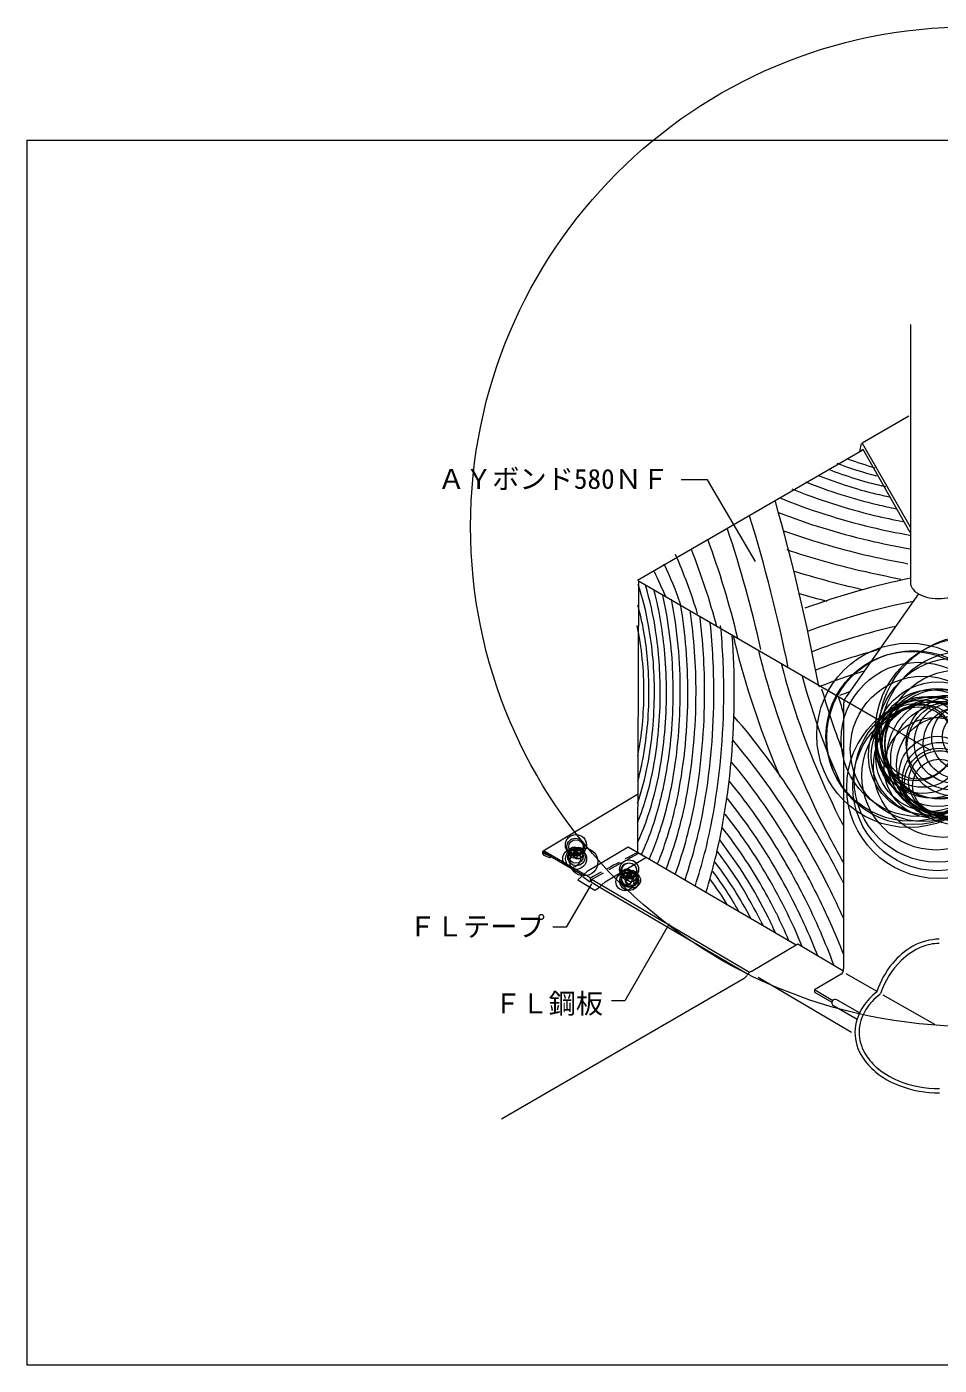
# Model space of a CAD drawing. Units: millimetres on the paper, with parts at other scales. Extents: x -135 to 135, y -94 to 109.
# Drawn here: x -135 to -0.9, y -88 to 108.7 of the extents above; entities that cross this region are included whole.
import ezdxf
from ezdxf.enums import TextEntityAlignment as Align

# ---------------------------------------------------------------- set-up
doc = ezdxf.new("R2010")
doc.units = ezdxf.units.MM
doc.linetypes.add('DASHED2', pattern=[3, 2, -1])
for name, color, linetype, lineweight in [('0-1_文字', 7, 'Continuous', 18), ('D-0', 7, 'Continuous', 18), ('E-0', 7, 'Continuous', 18), ('F-F', 7, 'Continuous', 18)]:
    doc.layers.add(name, color=color, linetype=linetype, lineweight=lineweight)
doc.styles.add('ＭＳ ゴシック', font='')
doc.styles.get('ＭＳ ゴシック').set_extended_font_data('MS Gothic')

# ---------------------------------------------------------------- blocks, each defined once
blk = doc.blocks.new('AIGNBL02030048')
at = {"layer": '0-1_文字'}
for centre, radius in [((344.759, 114.838), 13.546), ((353.691, 115.293), 13.9), ((354.259, 115.665), 13.852), ((345.038, 114.688), 12.484), ((345.45, 114.499), 12.779), ((351.79, 114.398), 11.811), ((352.982, 114.867), 12.346), ((346.12, 114.241), 11.331), ((352.056, 113.605), 10.839), ((346.815, 112.845), 10.684), ((348.96, 113.54), 9.145), ((349.007, 107.191), 13.39), ((348.881, 108.392), 12.19), ((347.509, 111.844), 8.719), ((347.889, 111.755), 8.688), ((349.832, 110.159), 10.313), ((346.774, 113.171), 6.891), ((348.021, 113.581), 7.957), ((348.904, 113.641), 8.091), ((349.317, 113.52), 8.055), ((350.634, 111.606), 9.114), ((351.224, 113.67), 6.879), ((351.493, 112.968), 7.051), ((348.945, 107.39), 12.451), ((348.77, 108.914), 10.93), ((347.914, 111.687), 8.03), ((345.757, 113.835), 5.681), ((346.744, 113.265), 6.068), ((346.119, 113.711), 5.307), ((350.392, 111.256), 8.327), ((351.455, 113.715), 5.91), ((352.165, 113.702), 5.306), ((353.021, 114.449), 4.924), ((353.41, 114.653), 3.742), ((348.527, 110.041), 7.401), ((350.038, 110.47), 7.113), ((348.901, 109.074), 5.62), ((349.317, 108.273), 5.534), ((349.2, 107.843), 5.103), ((349.247, 108.02), 4.54), ((349.21, 107.396), 3.916)]:
    blk.add_circle(centre, radius, dxfattribs=at)
blk = doc.blocks.new('AIGNBL02020047')
at = {"layer": '0-1_文字'}
blk.add_blockref('AIGNBL02030048', (0, 0), dxfattribs=at)
blk = doc.blocks.new('AIGNBL0202003C')
at = {"layer": '0-1_文字'}
for p, q in [((404.24, 102.08), (403.78, 102.34)), ((404.52, 102.42), (404.98, 102.08))]:
    blk.add_line(p, q, dxfattribs=at)
blk.add_lwpolyline([(404.28, 92.2), (403.94, 92.34), (403.94, 92.7), (403.72, 92.82)], dxfattribs=at)
for centre, radius in [((353.76, 145.515), 73.435), ((394.853, 103.068), 14.355), ((397.311, 100.897), 10.311), ((389.126, 88.059), 21.254), ((398.277, 100.059), 9.797), ((394.799, 92.489), 13.517), ((396.162, 93.348), 12.451), ((400.592, 98.491), 6.244), ((401.298, 98.172), 6.237), ((401.01, 97.559), 6.03), ((402.635, 99.722), 2.852), ((403.924, 100.595), 1.822), ((403.694, 101.134), 1.528), ((403.973, 101.81), 0.797), ((404.217, 102.183), 0.464), ((404.061, 102.402), 0.199), ((402.782, 97.433), 4.69), ((402.56, 97.747), 4.144), ((403.205, 97.604), 4.249), ((399.32, 91.478), 5.013), ((401.165, 91.811), 3.142), ((403.488, 92.526), 0.715), ((404.088, 92.412), 0.549), ((404.097, 92.422), 0.548), ((403.895, 92.718), 0.268), ((403.974, 92.659), 0.282), ((403.961, 92.736), 0.201), ((403.987, 92.775), 0.167)]:
    blk.add_circle(centre, radius, dxfattribs=at)
blk = doc.blocks.new('AIGNBL0203003A')
at = {"layer": '0-1_文字'}
for centre, radius in [((295.181, 96.742), 1.313), ((295.498, 97.381), 0.601), ((296.99, 96.23), 2.05), ((296.12, 97.301), 0.679)]:
    blk.add_circle(centre, radius, dxfattribs=at)
blk = doc.blocks.new('AIGNBL0203003B')
at = {"layer": '0-1_文字'}
for centre, radius in [((295.814, 98.715), 1.546), ((295.758, 98.45), 1.278), ((295.82, 98.429), 1.073), ((295.431, 97.821), 0.57), ((295.567, 97.931), 0.514), ((296.196, 97.829), 0.583), ((295.826, 96.685), 1.546), ((295.882, 96.95), 1.278), ((295.82, 97.111), 1.073), ((295.407, 97.593), 0.546), ((295.218, 97.708), 0.329), ((295.506, 97.695), 0.409), ((295.372, 97.77), 0.262), ((296.137, 97.458), 0.711), ((296.073, 97.609), 0.514), ((296.134, 97.845), 0.409), ((296.268, 97.77), 0.262), ((296.396, 97.707), 0.354)]:
    blk.add_circle(centre, radius, dxfattribs=at)
blk = doc.blocks.new('AIGNBL02020039')
at = {"layer": '0-1_文字'}
for name in ['AIGNBL0203003B', 'AIGNBL0203003A']:
    blk.add_blockref(name, (0, 0), dxfattribs=at)
blk = doc.blocks.new('AIGNBL02030037')
at = {"layer": '0-1_文字'}
for centre, radius in [((303.001, 93.322), 1.313), ((303.173, 93.707), 0.893), ((304.196, 93.535), 1.106), ((304.052, 93.683), 0.906)]:
    blk.add_circle(centre, radius, dxfattribs=at)
blk = doc.blocks.new('AIGNBL02030038')
at = {"layer": '0-1_文字'}
for centre, radius in [((303.622, 95.146), 1.392), ((303.638, 93.434), 1.392), ((303.575, 94.928), 1.171), ((303.685, 93.652), 1.171), ((303.64, 95.029), 1.073), ((303.64, 93.711), 1.073), ((303.321, 94.536), 0.704), ((303.23, 94.171), 0.549), ((303.053, 94.289), 0.342), ((303.387, 94.531), 0.514), ((303.326, 94.295), 0.409), ((303.192, 94.37), 0.262), ((303.952, 94.019), 0.72), ((303.893, 94.209), 0.514), ((304.033, 94.431), 0.568), ((303.954, 94.445), 0.409), ((304.088, 94.37), 0.262), ((304.236, 94.294), 0.327)]:
    blk.add_circle(centre, radius, dxfattribs=at)
blk = doc.blocks.new('AIGNBL02020036')
at = {"layer": '0-1_文字'}
for name in ['AIGNBL02030038', 'AIGNBL02030037']:
    blk.add_blockref(name, (0, 0), dxfattribs=at)

msp = doc.modelspace()

# ---------------------------------------------------------------- linework, layer by layer
at = {"layer": 'D-0'}
for p, q in [((-5.146, 64.938), (-5.146, 27.038)), ((-45.266, 27.358), (-12.226, 46.478)), ((-45.106, 27.218), (-45.246, -12.622)), ((-9.635, 6.668), (-45.106, 27.218)), ((-3.946, 25.338), (-14.566, 10.218)), ((-14.966, 8.958), (-14.966, -29.762)), ((-2.126, 2.318), (-8.246, 5.858)), ((-45.246, -12.622), (-21.926, -26.242)), ((-28.766, -30.302), (-50.566, -17.482)), ((-15.186, -16.762), (-14.946, -17.242)), ((-29.086, -30.562), (-50.886, -17.762)), ((-65.226, -51.802), (-29.566, -31.142)), ((-13.807, -39.119), (-27.506, -31.042)), ((-14.646, -30.422), (-10.06, -33.045)), ((-19.226, -32.802), (-16.558, -34.384)), ((-19.226, -33.162), (-16.693, -34.659)), ((-16.466, -35.162), (-12.981, -37.165)), ((-12.646, -36.222), (-15.966, -34.302)), ((-9.186, -33.562), (-1.626, -37.902))]:
    msp.add_line(p, q, dxfattribs=at)
at = {"layer": 'D-0', "linetype": 'DASHED2'}
for p, q in [((-52.019, -16.615), (-45.069, -12.772)), ((-53.266, -16.202), (-52.326, -16.902)), ((-52.326, -16.282), (-53.046, -15.882)), ((-52.017, -16.618), (-52.064, -16.988)), ((-50.892, -17.744), (-52.06, -17.01)), ((-50.589, -17.466), (-52.019, -16.615))]:
    msp.add_line(p, q, dxfattribs=at)
at = {"layer": 'D-0'}
for points in [[(-5.386, 51.438), (-12.246, 47.478), (-5.186, 35.198)], [(-5.186, 34.378), (-12.066, 46.538), (-12.586, 46.258), (-12.346, 47.418)], [(-45.246, -4.142), (-59.126, -12.442), (-58.946, -12.442), (-53.046, -15.862)], [(-59.006, -13.062), (-58.066, -13.422), (-58.066, -13.202), (-58.986, -12.842)], [(-53.046, -15.882), (-55.666, -14.362), (-58.986, -12.442)], [(-58.986, -12.662), (-55.666, -14.582), (-53.326, -15.942)], [(-51.506, -18.182), (-51.046, -17.882), (-49.986, -16.962), (-44.006, -13.402), (-46.626, -11.902), (-52.626, -15.462)], [(-52.626, -15.462), (-54.038, -16.701), (-51.506, -18.182)], [(-28.566, -30.142), (-21.666, -26.102), (-15.086, -29.982)], [(-15.306, -30.522), (-19.226, -32.822), (-19.226, -33.162)], [(-9.646, -33.542), (-9.566, -33.482), (-9.546, -33.402)]]:
    msp.add_lwpolyline(points, dxfattribs=at)
for centre, radius, start, end in [((4.715, 100.213), 60.647, 248.83101, 256.59414), ((4.203, 97.2), 56.373, 249.03638, 255.27504), ((6.536, 102.948), 61.435, 250.10912, 254.05022), ((7.116, 111.02), 74.544, 248.21753, 256.68955), ((5.049, 102.557), 64.349, 248.47041, 256.76276), ((10.983, 126.655), 94.093, 247.89453, 256.56086), ((9.421, 119.566), 85.041, 247.89076, 256.4898), ((-0.987, 74.751), 35.903, 255.97901, 258.27099), ((-21.367, -9.854), 52.468, 76.10378, 76.75535), ((-309.697, -42.351), 296.078, 10.53016, 15.92734), ((2.298, 87.59), 50.639, 255.89191, 259.13716), ((-242.692, -29.624), 223.983, 11.34529, 17.23445), ((11.693, 131.036), 100.499, 248.86352, 256.73562), ((9.247, 119.214), 84.658, 256.54911, 259.48295), ((-198.101, -20.882), 175.179, 12.54832, 18.55338), ((16.902, 151.026), 123.339, 250.72817, 256.49275), ((11, 127.257), 94.683, 256.63537, 260.12029), ((-133.909, -6.33), 103.858, 14.99269, 21.57325), ((-160.885, -12.704), 134.131, 13.58333, 20.10297), ((16.692, 152.68), 127.296, 251.67721, 256.73996), ((15.82, 150.103), 120.004, 256.90675, 259.89971), ((-102.232, 1.583), 67.109, 19.27737, 24.78724), ((-111.506, -0.424), 78.478, 16.92186, 23.69867), ((17.577, 157.52), 129.814, 256.8727, 259.74856), ((-103.354, -0.967), 67.408, 22.56352, 25.99551), ((19.468, 164.234), 141.821, 252.87793, 256.69691), ((16.415, -77.749), 107.554, 101.52077, 110.1562), ((27.241, 202.059), 177.78, 257.08122, 259.04458), ((-83.645, 13.671), 40.631, 9.93983, 18.73065), ((-88.955, 13.048), 46.877, 8.45207, 16.82705), ((-96.893, 11.977), 55.845, 4.668, 14.32876), ((-8.636, 44.746), 19.074, 256.26114, 259.39594), ((-3.588, 27.05), 1.558, 180.43887, 215.02218), ((-2.96, 27.431), 2.291, 213.82473, 231.59405), ((-2.333, 28.179), 3.267, 231.11921, 240.42077), ((-87.375, 12.148), 43.737, 4.70376, 15.28587), ((-101.666, 11.614), 61.638, 1.89156, 12.65594), ((-107.933, 11.243), 68.969, 359.63032, 11.1483), ((-114.823, 11.006), 76.978, 359.84543, 9.5206), ((23.582, 182.856), 163.795, 254.03654, 255.50123), ((14.078, -71.364), 97.426, 101.10449, 110.59092), ((-4.619, 24.141), 0.118, 83.56481, 124.50767), ((-1.511, 29.685), 4.982, 240.7393, 259.9993), ((-1.047, 31.652), 7.001, 259.06273, 288.43228), ((-118.654, 11.05), 82.009, 359.82404, 8.30681), ((-122.965, 11.045), 87.58, 359.83879, 7.25074), ((-90.911, 11.091), 46.606, 359.63988, 11.8959), ((-96.587, 11.107), 53.822, 359.6709, 10.24958), ((-100.83, 10.997), 58.925, 359.80682, 8.72785), ((-132.221, 10.925), 98.195, 359.92589, 5.89957), ((-137.257, 10.875), 104.691, 359.95817, 5.37322), ((12.885, -68.398), 91.219, 102.78831, 110.86642), ((-143.789, 10.957), 112.764, 359.91947, 4.1811), ((77.979, 44.753), 112.116, 193.17553, 194.33198), ((-97.942, 10.847), 54.376, 359.94802, 5.156), ((-106.424, 10.83), 65.438, 359.97183, 4.9899), ((98.438, 50.684), 133.408, 194.62457, 203.06477), ((77.472, 42.596), 108.024, 193.68561, 195.69367), ((10.356, -60.911), 80.596, 104.38419, 111.38035), ((72.168, 39.292), 99.286, 194.05613, 197.6634), ((9.903, -59.394), 76.558, 106.53519, 111.86251), ((-111.801, 10.813), 71.795, 359.98815, 2.26318), ((95.256, 48.256), 126.679, 195.98221, 206.62836), ((79.965, 40.48), 104.615, 195.08239, 204.87286), ((-93.091, 10.782), 48.785, 349.10088, 0.01846), ((-96.761, 10.774), 53.195, 348.96248, 0.02549), ((-99.52, 10.772), 56.755, 349.17457, 0.02675), ((-102.644, 10.766), 60.738, 349.64099, 0.03053), ((-105.689, 10.764), 64.704, 349.73317, 0.02985), ((-108.984, 10.769), 68.978, 349.92341, 0.0243), ((-113.126, 10.761), 74.161, 350.10132, 0.02882), ((-116.345, 10.762), 78.499, 348.97797, 0.02635), ((-120.207, 10.77), 83.561, 349.36996, 0.01908), ((-125.752, 10.76), 90.367, 349.98855, 0.02424), ((-130.192, 10.772), 96.166, 350.30298, 0.01544), ((-134.931, 10.757), 102.365, 349.42687, 0.02293), ((-141.102, 10.763), 110.076, 349.85802, 0.01815), ((70.317, 36.136), 91.895, 195.61619, 201.90111), ((45.451, 27.314), 63.509, 195.70997, 197.95337), ((-71.258, 167.103), 166.271, 289.59143, 290.119), ((-13.463, 9.264), 1.471, 146.95767, 169.66002), ((-14.084, 9.675), 0.726, 131.54282, 147.37888), ((91.749, 46.106), 120.013, 197.92647, 206.46692), ((-12.312, 8.985), 2.654, 168.19398, 180.58391), ((-109.125, -60.44), 103.377, 32.79374, 40.98332), ((-105.534, -59.41), 97.565, 31.93372, 40.41078), ((-86.351, 8.51), 43.396, 341.3025, 348.84243), ((-86.279, 9.002), 42.569, 344.76837, 348.60317), ((-101.174, -57.666), 90.894, 31.07767, 39.88314), ((-87.111, 8.166), 44.992, 338.58486, 349.34146), ((-91.867, 8.537), 50.706, 341.76289, 349.42644), ((-94.177, 8.379), 53.982, 340.78691, 349.67156), ((-96.63, 8.17), 57.466, 341.08583, 349.81897), ((-95.198, -54.608), 82.311, 31.74926, 39.54512), ((-97.208, 7.418), 59.077, 339.75156, 348.61287), ((-100.459, 7.398), 63.531, 339.25828, 349.07392), ((-104.971, 7.454), 69.328, 340.43558, 349.69367), ((-110.277, 7.69), 76.017, 341.31628, 350.06476), ((-93.284, -54.461), 78.88, 29.64045, 39.07265), ((-125.86, -71.86), 123.631, 26.46591, 33.04189), ((-79.614, 4.684), 37.864, 335.26073, 341.49801), ((-88.013, -51.664), 71.325, 30.45689, 38.74787), ((-119.938, -69.001), 114.864, 26.50372, 32.19317), ((139.856, 71.639), 174.463, 206.93228, 207.46398), ((-79.887, 3.708), 38.952, 334.8564, 340.35665), ((-112.483, 7.068), 79.623, 342.02605, 349.07213), ((-117.857, 7.089), 86.549, 342.82919, 349.54256), ((-87.338, -52.041), 69.481, 29.58097, 38.2125), ((92.923, 46.706), 123.898, 206.47119, 209.48776), ((-81.902, 3.441), 42, 336.08956, 340.6749), ((-85.205, -51.349), 65.959, 26.24481, 37.91092), ((-108.962, -63.618), 98.758, 26.55905, 31.99243), ((-113.745, -65.825), 105.874, 26.46518, 31.34788), ((-58.921, -12.614), 0.285, 170.25553, 181.57324), ((-58.593, -12.609), 0.613, 181.23906, 227.64885), ((-59.051, -12.578), 0.151, 64.29114, 175.42689), ((-58.99, -12.717), 0.0556, 85.25795, 184.74205), ((-58.909, -12.728), 0.137, 177.22768, 235.90242), ((-83.513, 2.745), 44.613, 337.53621, 339.29585), ((-81.836, -49.687), 60.968, 26.22901, 37.55975), ((-73.927, -45.524), 49.847, 29.17919, 37.09203), ((-79.242, -48.594), 57.038, 27.44887, 37.25925), ((-99.214, -58.695), 84.546, 26.52208, 30.71658), ((-105.473, -62.015), 93.212, 26.62499, 29.97082), ((-52.26, -16.795), 0.125, 238.38891, 323.43335), ((-74.661, -46.513), 50.023, 31.49233, 36.72321), ((-96.684, -57.793), 80.449, 26.75101, 29.85762), ((-107.954, -63.201), 97.67, 20.35863, 26.60415), ((-119.125, -68.735), 111.988, 21.49439, 26.57134), ((-123.864, -70.973), 119.257, 24.03414, 26.51014), ((-96.836, -57.174), 80.309, 23.13439, 26.30792), ((-94.862, -56.982), 79.888, 22.44466, 26.81671), ((-98.521, -58.679), 85.503, 21.12651, 26.71472), ((3.511, -7.366), 34.297, 206.63516, 207.87549), ((-65.003, -41.988), 43.703, 23.6995, 26.94887), ((-0.883, -33.24), 7.838, 90.1684, 119.76449), ((0.171, -35.358), 10.2, 118.99521, 141.15483), ((0.282, -35.521), 9.747, 112.73868, 134.18583), ((-0.819, -33.242), 7.221, 90.68881, 111.6747), ((2.279, -37.267), 13.041, 140.42956, 161.4659), ((2.438, -37.488), 12.661, 134.98065, 161.17371), ((-29.826, -30.6), 0.601, 295.64428, 314.62411), ((-30.444, -29.983), 1.474, 314.8719, 331.70691), ((-28.357, -31.116), 0.901, 136.28199, 151.15751), ((-27.62, -31.783), 1.894, 119.95504, 137.1112), ((-15.631, -29.992), 0.622, 301.59042, 330.97847), ((-16.083, -29.786), 1.117, 332.94812, 1.22001), ((-4.004, -40.801), 9.796, 128.37637, 145.69091), ((-16.179, -34.729), 0.519, 154.03547, 236.47477), ((-16.207, -34.737), 0.497, 60.94313, 151.83595), ((-6.126, -39.236), 7.161, 146.47023, 178.77024), ((-4.678, -40.192), 8.301, 126.7611, 147.38422), ((-6.548, -39.1), 6.138, 146.56003, 179.82909), ((-6.575, -39.059), 6.71, 180.19182, 213.24118), ((-6.341, -38.991), 6.346, 180.82308, 209.46304), ((-4.674, -37.973), 8.897, 212.38132, 231.12874), ((-4.483, -37.789), 8.555, 210.34823, 228.4107), ((-2.528, -35.517), 12.156, 230.51633, 249.49753), ((-2.246, -34.996), 12.13, 229.26303, 246.96697), ((-0.877, -31.206), 16.156, 247.75889, 270.03883), ((-1.027, -32.076), 15.907, 248.77714, 270.58251)]:
    msp.add_arc(centre, radius, start, end, dxfattribs=at)
at = {"layer": 'D-0', "linetype": 'DASHED2'}
for centre, radius, start, end in [((141.547, -364.248), 398.13, 117.99257, 119.11644), ((-52.705, -16.72), 0.579, 359.78536, 49.10255), ((-52.39, -16.739), 0.264, 330.37468, 3.7492)]:
    msp.add_arc(centre, radius, start, end, dxfattribs=at)
at = {"layer": 'E-0'}
for p, q in [((-52.029, -17.255), (-55.722, -23.655)), ((-40.58, -23.15), (-47.114, -34.472)), ((-55.722, -23.655), (-57.666, -23.655)), ((-47.114, -34.472), (-49.058, -34.472))]:
    msp.add_line(p, q, dxfattribs=at)
msp.add_lwpolyline([(-27.92, 30.093), (-34.958, 42.099), (-38.81, 42.099)], dxfattribs=at)
at = {"layer": 'F-F'}
msp.add_line((-135, 92), (-135, -88), dxfattribs=at)
msp.add_lwpolyline([(-135, 92), (135, 92), (135, -88), (-135, -88)], dxfattribs=at)

# ---------------------------------------------------------------- block references
at = {"layer": 'D-0'}
for name in ['AIGNBL0202003C', 'AIGNBL02020047', 'AIGNBL02020039', 'AIGNBL02020036']:
    msp.add_blockref(name, (-350.106, -110.282), dxfattribs=at)

# ---------------------------------------------------------------- texts
at = {"layer": 'E-0', "style": 'ＭＳ ゴシック'}
for s, p in [('ＡＹボンド580ＮＦ', (-74.6, 39.889)), ('ＦＬテープ', (-78.875, -25.881)), ('ＦＬ鋼板', (-66.316, -37.194))]:
    msp.add_text(s, height=2.933, dxfattribs=at).set_placement(p, align=Align.BOTTOM_LEFT)

doc.saveas('drawing.dxf')
